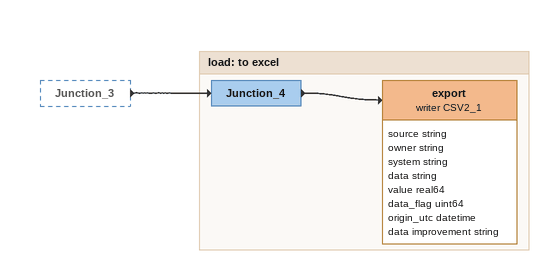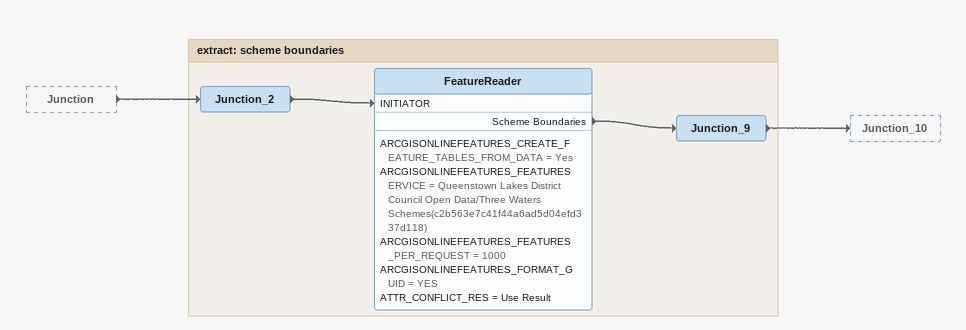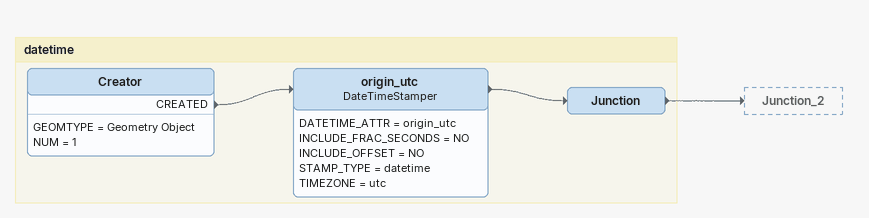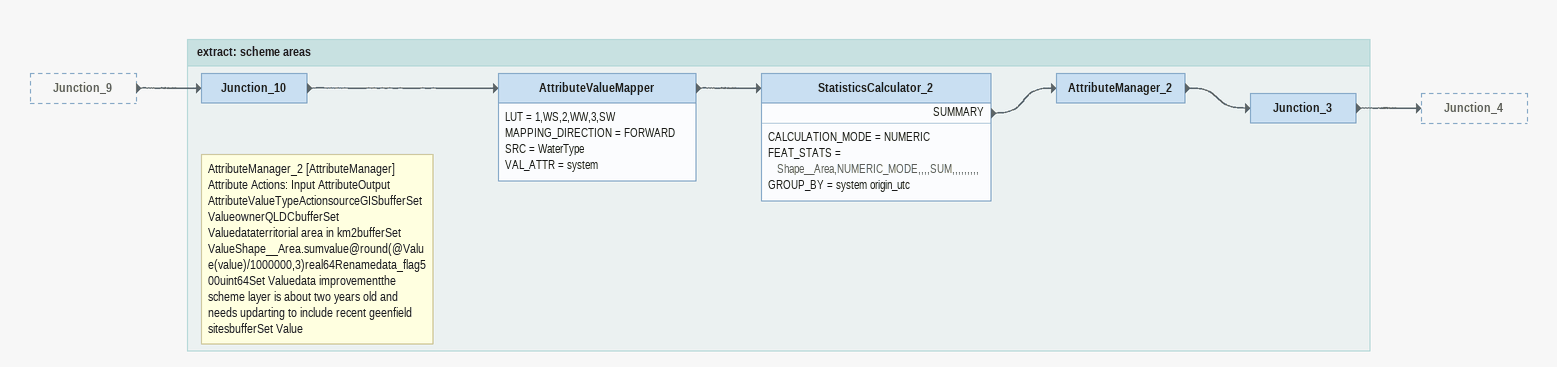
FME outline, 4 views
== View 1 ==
Junction_3 [outside]
    -> Junction_4

Bookmark: load: to excel
Junction_4
    -> export (writer CSV2_1)
export (writer CSV2_1)
    attributes: source string, owner string, system string, data string, value real64, data_flag uint64, origin_utc datetime, data improvement string

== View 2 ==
Junction [outside]
    -> Junction_2

Bookmark: extract: scheme boundaries
Junction_2
    -> FeatureReader [INITIATOR]
FeatureReader
    ARCGISONLINEFEATURES_CREATE_FEATURE_TABLES_FROM_DATA = Yes
    ARCGISONLINEFEATURES_FEATURESERVICE = Queenstown Lakes District Council Open Data/Three Waters Schemes(c2b563e7c41f44a6ad5d04efd337d118)
    ARCGISONLINEFEATURES_FEATURES_PER_REQUEST = 1000
    ARCGISONLINEFEATURES_FORMAT_GUID = YES
    ATTR_CONFLICT_RES = Use Result
    Scheme Boundaries -> Junction_9
Junction_9
    -> Junction_10

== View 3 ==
Bookmark: datetime
Creator
    GEOMTYPE = Geometry Object
    NUM = 1
    CREATED -> origin_utc
origin_utc: DateTimeStamper
    DATETIME_ATTR = origin_utc
    INCLUDE_FRAC_SECONDS = NO
    INCLUDE_OFFSET = NO
    STAMP_TYPE = datetime
    TIMEZONE = utc
    -> Junction
Junction
    -> Junction_2

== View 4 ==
Junction_9 [outside]
    -> Junction_10

Bookmark: extract: scheme areas
Junction_10
    -> AttributeValueMapper
AttributeValueMapper
    LUT = 1,WS,2,WW,3,SW
    MAPPING_DIRECTION = FORWARD
    SRC = WaterType
    VAL_ATTR = system
    -> StatisticsCalculator_2
StatisticsCalculator_2
    CALCULATION_MODE = NUMERIC
    FEAT_STATS = Shape__Area,NUMERIC_MODE,,,,SUM,,,,,,,,,
    GROUP_BY = system origin_utc
    SUMMARY -> AttributeManager_2
Note: AttributeManager_2 [AttributeManager] / Attribute Actions: Input AttributeOutput AttributeValueTypeActionsourceGISbufferSet ValueownerQLDCbufferSet Valuedataterritorial area in km2bufferSet ValueShape__Area.sumvalue@round(@Value(value)/1000000,3)real64Renamedata_flag500uint64Set Valuedata improvementthe scheme layer is about two years old and needs updarting to include recent geenfield sitesbufferSet Value
AttributeManager_2
    -> Junction_3
Junction_3
    -> Junction_4
